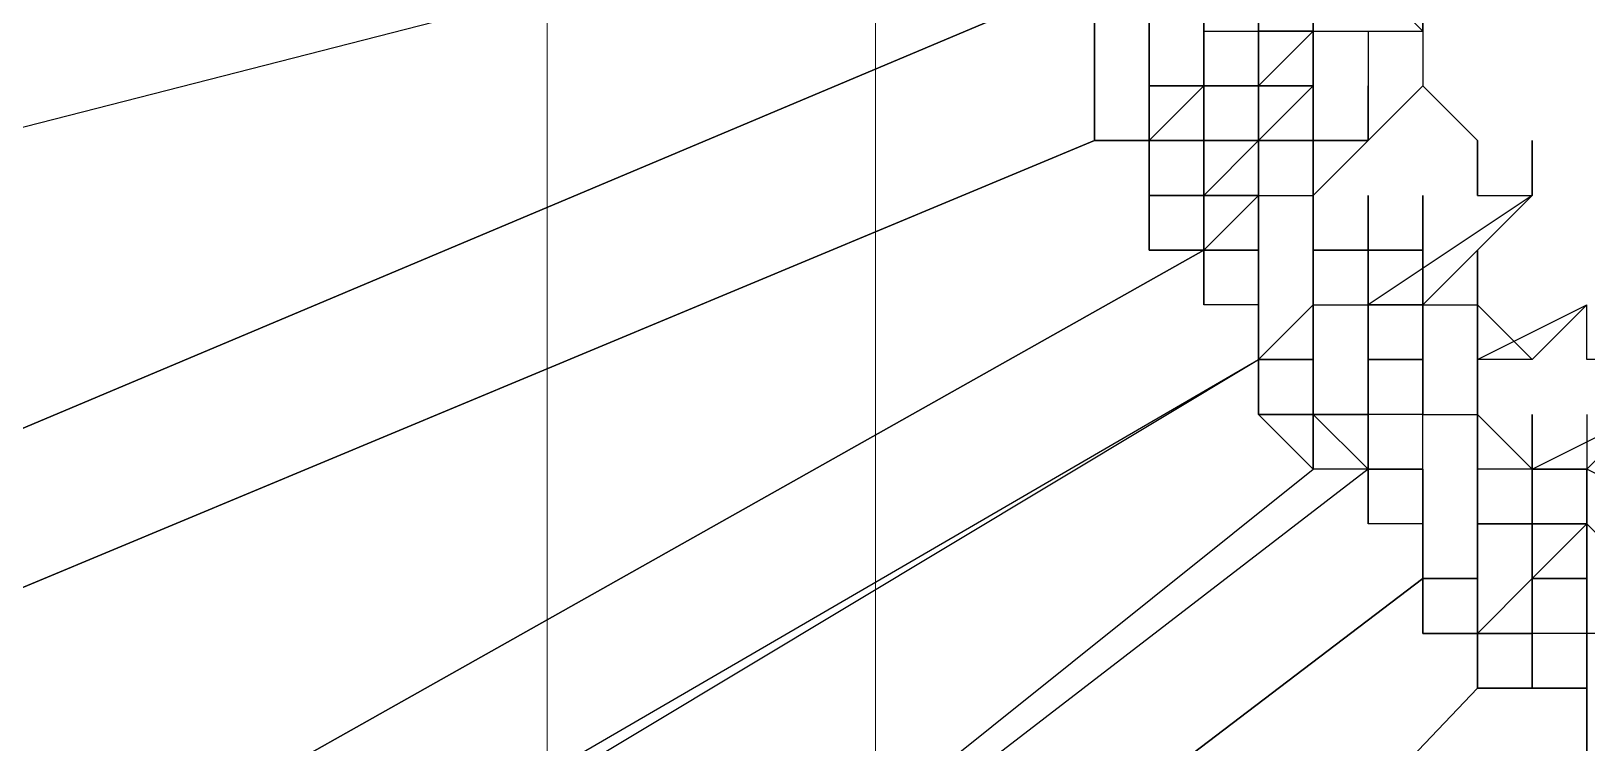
# Model space of a CAD drawing. Header units: inches. Extents: x 3324238 to 135265466, y -1036581 to 20094598.
# Drawn here: x 3353767.437 to 3353769.728, y -519271.089 to -519270.042 of the extents above; entities that cross this region are included whole.
import ezdxf

# ---------------------------------------------------------------- set-up
doc = ezdxf.new("R2010")
doc.units = ezdxf.units.IN
doc.header["$MEASUREMENT"] = 0
doc.layers.add('PDF_Geometry', color=7, linetype='Continuous')

msp = doc.modelspace()

# ---------------------------------------------------------------- linework, layer by layer
at = {"layer": 'PDF_Geometry', "color": 32, "lineweight": 13, "true_color": 0xdd6e00}
msp.add_lwpolyline([(3353774.1591, -519269.1555, 0.996627), (3353768.1968, -519269.1555), (3353768.1968, -519332.0817)], format="xyb", dxfattribs=at)
msp.add_lwpolyline([(3353768.6802, -519269.1555), (3353768.6802, -519332.0817)], dxfattribs=at)
at = {"layer": 'PDF_Geometry', "lineweight": 25}
for points in [[(3353768.922, -519269.8806), (3353768.922, -519269.8), (3353768.922, -519269.8806), (3353768.922, -519269.8), (3353768.922, -519269.7195), (3353768.922, -519269.8), (3353768.922, -519269.7195), (3353768.922, -519269.8), (3353768.922, -519269.7195), (3353768.922, -519269.8), (3353768.922, -519269.7195), (3353768.922, -519269.8), (3353765.4574, -519270.6863), (3353765.4574, -519270.7669), (3353765.4574, -519270.6863), (3353765.538, -519270.7669), (3353765.538, -519270.6863), (3353765.538, -519270.7669), (3353765.538, -519270.8475), (3353765.538, -519270.7669), (3353765.538, -519270.6863)], [(3353765.9408, -519271.2503), (3353765.9408, -519271.1698), (3353765.9408, -519271.2503), (3353765.9408, -519271.1698), (3353765.9408, -519271.2503), (3353765.9408, -519271.1698), (3353765.9408, -519271.2503), (3353765.9408, -519271.3309), (3353765.9408, -519271.2503), (3353765.9408, -519271.3309), (3353765.9408, -519271.2503), (3353769.0025, -519269.9612), (3353769.0025, -519269.8806), (3353769.0025, -519269.8), (3353769.0025, -519269.8806), (3353769.0025, -519269.8), (3353769.0025, -519269.8806), (3353768.922, -519269.8806)], [(3353769.0025, -519269.9612), (3353765.9408, -519271.2503)], [(3353769.0025, -519269.9612), (3353769.0025, -519270.0418), (3353769.0025, -519269.9612), (3353769.0025, -519270.0418), (3353769.0025, -519269.9612)], [(3353769.0025, -519269.9612), (3353769.0025, -519270.0418), (3353769.0025, -519270.1223), (3353769.0025, -519270.2029), (3353769.0025, -519270.1223), (3353769.0025, -519270.0417)], [(3353769.0831, -519270.2835), (3353769.0831, -519270.2029), (3353769.0831, -519270.1223), (3353769.0831, -519270.2029), (3353769.1637, -519270.2029), (3353769.1637, -519270.2835), (3353769.1637, -519270.364), (3353769.2443, -519270.364), (3353769.2443, -519270.2835), (3353769.2443, -519270.2029), (3353769.1637, -519270.2029), (3353769.0831, -519270.2029), (3353769.0831, -519270.1223), (3353769.0831, -519270.2029), (3353769.0831, -519270.2835), (3353769.1637, -519270.2835), (3353769.1637, -519270.2029), (3353769.1637, -519270.2835), (3353769.1637, -519270.2029), (3353769.0831, -519270.2029), (3353769.0831, -519270.2835), (3353769.0831, -519270.2029), (3353769.1637, -519270.2029), (3353769.0831, -519270.2029), (3353769.0831, -519270.1223), (3353769.0831, -519270.2029), (3353769.0025, -519270.2029), (3353769.0831, -519270.2029), (3353769.1637, -519270.2029), (3353769.1637, -519270.1223), (3353769.1637, -519270.0418), (3353769.2443, -519270.0418), (3353769.2443, -519269.9612), (3353769.2443, -519270.0418), (3353769.2443, -519270.1223), (3353769.2443, -519270.2029), (3353769.2443, -519270.1223), (3353769.2443, -519270.2029), (3353769.2443, -519270.2835), (3353769.2443, -519270.364), (3353769.2443, -519270.4446)], [(3353769.0831, -519269.9612), (3353769.0831, -519270.0418), (3353769.0831, -519269.9612)], [(3353769.1637, -519269.9612), (3353769.1637, -519270.0418), (3353769.1637, -519270.1223), (3353769.0831, -519270.2029), (3353769.1637, -519270.1223), (3353769.1637, -519270.2029), (3353769.1637, -519270.2835), (3353769.1637, -519270.2029), (3353769.1637, -519270.2835), (3353769.1637, -519270.364), (3353769.1637, -519270.2835), (3353769.1637, -519270.364), (3353769.1637, -519270.2835), (3353769.1637, -519270.2029), (3353769.1637, -519270.2835), (3353769.1637, -519270.364), (3353769.2443, -519270.364), (3353769.1637, -519270.364), (3353769.1637, -519270.2835), (3353769.0831, -519270.2835), (3353769.0831, -519270.2029), (3353769.1637, -519270.2029), (3353769.1637, -519270.2835), (3353769.0831, -519270.2835), (3353769.0831, -519270.2029), (3353769.0831, -519270.2835), (3353769.0831, -519270.2029), (3353769.1637, -519270.2029), (3353769.0831, -519270.2029), (3353769.1637, -519270.2029), (3353769.1637, -519270.2835), (3353769.1637, -519270.2029), (3353769.1637, -519270.2835), (3353769.2443, -519270.2029), (3353769.1637, -519270.2029), (3353769.1637, -519270.2835), (3353769.1637, -519270.2029), (3353769.1637, -519270.2835), (3353769.1637, -519270.2029), (3353769.0831, -519270.2029), (3353769.0831, -519270.1223), (3353769.0831, -519270.2029), (3353769.0831, -519270.2835), (3353769.0831, -519270.2029), (3353769.0831, -519270.2835), (3353769.0831, -519270.2029), (3353769.0831, -519270.2835)], [(3353769.0831, -519270.0418), (3353769.0831, -519269.9612)], [(3353769.0831, -519270.0418), (3353769.0831, -519269.9612)], [(3353769.0831, -519270.0418), (3353769.0831, -519269.9612)], [(3353769.0831, -519270.0418), (3353769.0831, -519269.9612)], [(3353769.1637, -519269.9612), (3353769.1637, -519270.0418), (3353769.1637, -519269.9612), (3353769.1637, -519270.0418), (3353769.1637, -519269.9612)], [(3353769.2443, -519270.2835), (3353769.2443, -519270.364), (3353769.2443, -519270.4446), (3353769.2443, -519270.364), (3353769.2443, -519270.2835), (3353769.2443, -519270.2029), (3353769.2443, -519270.1223), (3353769.2443, -519270.2029), (3353769.2443, -519270.2835), (3353769.2443, -519270.2029), (3353769.2443, -519270.1223), (3353769.2443, -519270.0418), (3353769.2443, -519270.1223), (3353769.3248, -519270.1223), (3353769.3248, -519270.0418), (3353769.2443, -519270.0418), (3353769.2443, -519269.9612), (3353769.1637, -519269.9612), (3353769.1637, -519270.0418)], [(3353769.4054, -519269.9612), (3353769.486, -519270.0418), (3353769.486, -519269.9612), (3353769.486, -519270.0418), (3353769.486, -519270.1223), (3353769.5665, -519270.2029), (3353769.5665, -519270.2835), (3353769.5665, -519270.2029), (3353769.5665, -519270.2835), (3353769.6471, -519270.2835), (3353769.6471, -519270.2029), (3353769.6471, -519270.2835), (3353769.4054, -519270.4446), (3353769.486, -519270.4446), (3353769.486, -519270.364), (3353769.486, -519270.4446), (3353769.486, -519270.5252), (3353769.4054, -519270.5252), (3353769.4054, -519270.6058), (3353769.4054, -519270.6863), (3353769.3248, -519270.6863), (3353769.3248, -519270.6058), (3353769.3248, -519270.5252), (3353769.3248, -519270.6058), (3353769.3248, -519270.5252), (3353769.3248, -519270.6058), (3353769.3248, -519270.5252), (3353769.3248, -519270.6058), (3353769.3248, -519270.5252), (3353769.3248, -519270.6058), (3353769.3248, -519270.5252), (3353769.3248, -519270.6058), (3353769.3248, -519270.5252), (3353769.3248, -519270.6058), (3353769.3248, -519270.5252), (3353769.3248, -519270.6058), (3353769.3248, -519270.5252), (3353769.3248, -519270.6058), (3353769.3248, -519270.5252), (3353769.3248, -519270.6058), (3353769.3248, -519270.5252), (3353769.3248, -519270.6058)], [(3353769.4054, -519270.1223), (3353769.4054, -519270.2029), (3353769.3248, -519270.2029), (3353769.3248, -519270.1223), (3353769.3248, -519270.0418), (3353769.3248, -519269.9612), (3353769.3248, -519270.0418)], [(3353766.5854, -519271.8143), (3353769.1637, -519270.364), (3353769.2443, -519270.2835), (3353769.1637, -519270.2835), (3353769.0831, -519270.2835), (3353769.0831, -519270.2029), (3353769.0831, -519270.1223), (3353769.0831, -519270.0418), (3353769.0831, -519270.1223), (3353769.1637, -519270.1223), (3353769.2443, -519270.1223), (3353769.3248, -519270.0418), (3353769.4054, -519270.0418), (3353769.4054, -519270.2029), (3353769.3248, -519270.2029), (3353769.3248, -519270.1223), (3353769.2442, -519270.1223), (3353769.2442, -519270.2029), (3353769.2442, -519270.2835), (3353769.2442, -519270.2029), (3353769.2442, -519270.1223)], [(3353769.1637, -519270.0417), (3353769.1637, -519270.1223), (3353769.1637, -519270.2029), (3353769.1637, -519270.2835), (3353769.1637, -519270.2029), (3353769.1637, -519270.2835), (3353769.1637, -519270.2029), (3353769.1637, -519270.2835), (3353769.1637, -519270.2029), (3353769.1637, -519270.1223), (3353769.1637, -519270.0418), (3353769.1637, -519270.1223), (3353769.1637, -519270.0418), (3353769.1637, -519270.1223), (3353769.1637, -519270.0418), (3353769.1637, -519270.1223), (3353769.1637, -519270.0418), (3353769.1637, -519270.1223), (3353769.0831, -519270.1223), (3353769.0831, -519270.2029), (3353769.0831, -519270.1223), (3353769.0831, -519270.2029), (3353769.0831, -519270.2835), (3353769.0831, -519270.2029), (3353769.0831, -519270.1223), (3353769.0831, -519270.2029), (3353769.1637, -519270.2029), (3353769.0831, -519270.2029), (3353769.0831, -519270.1223), (3353769.0831, -519270.2029), (3353769.0831, -519270.1223), (3353769.0831, -519270.2029), (3353769.0025, -519270.2029), (3353769.0831, -519270.2029), (3353769.0831, -519270.1223), (3353769.0831, -519270.2029)], [(3353769.0025, -519270.0418), (3353769.0025, -519270.1223)], [(3353769.0831, -519270.1223), (3353769.0831, -519270.0418)], [(3353769.0831, -519270.1223), (3353769.0831, -519270.0418)], [(3353769.2443, -519270.0417), (3353769.2443, -519270.1223), (3353769.2443, -519270.2029), (3353769.2443, -519270.1223), (3353769.2443, -519270.2029), (3353769.1637, -519270.2029), (3353769.1637, -519270.1223), (3353769.1637, -519270.2029), (3353769.2443, -519270.2029), (3353769.2443, -519270.1223), (3353769.2443, -519270.2029), (3353769.2443, -519270.1223), (3353769.2443, -519270.2029), (3353769.2443, -519270.2835), (3353769.2443, -519270.2029), (3353769.1637, -519270.2029), (3353769.1637, -519270.1223), (3353769.2443, -519270.1223), (3353769.2443, -519270.2029), (3353769.3248, -519270.1223), (3353769.3248, -519270.0418), (3353769.3248, -519270.1223), (3353769.3248, -519270.0417)], [(3353769.3248, -519270.4446), (3353769.3248, -519270.5252), (3353769.3248, -519270.4446), (3353769.3248, -519270.5252), (3353769.3248, -519270.4446), (3353769.3248, -519270.364), (3353769.3248, -519270.4446), (3353769.3248, -519270.364), (3353769.3248, -519270.4446), (3353769.2443, -519270.5252), (3353769.2443, -519270.4446), (3353769.2443, -519270.364), (3353769.2443, -519270.4446), (3353769.2443, -519270.364), (3353769.2443, -519270.2835), (3353769.2443, -519270.364), (3353769.2443, -519270.2835), (3353769.2443, -519270.2029), (3353769.2443, -519270.2835), (3353769.2443, -519270.2029), (3353769.2443, -519270.1223), (3353769.2443, -519270.0418), (3353769.2443, -519270.1223), (3353769.2443, -519270.2029), (3353769.2443, -519270.1223), (3353769.2443, -519270.2029), (3353769.2443, -519270.1223), (3353769.2443, -519270.2029), (3353769.2443, -519270.1223), (3353769.2443, -519270.0418), (3353769.2443, -519270.1223), (3353769.2443, -519270.2029), (3353769.2443, -519270.1223), (3353769.2443, -519270.0418), (3353769.2443, -519270.1223), (3353769.1637, -519270.1223), (3353769.1637, -519270.2029), (3353769.1637, -519270.2835), (3353769.2443, -519270.2835), (3353769.3248, -519270.2835), (3353769.3248, -519270.2029), (3353769.3248, -519270.1223)], [(3353769.3248, -519270.1223), (3353769.3248, -519270.2029), (3353769.3248, -519270.1223), (3353769.3248, -519270.2029), (3353769.3248, -519270.1223), (3353769.3248, -519270.2029), (3353769.3248, -519270.2835), (3353769.3248, -519270.2029), (3353769.3248, -519270.1223), (3353769.2443, -519270.1223), (3353769.2443, -519270.0418), (3353769.2443, -519270.1223), (3353769.2443, -519270.0418), (3353769.2443, -519270.1223), (3353769.2443, -519270.2029), (3353769.1637, -519270.2029), (3353769.1637, -519270.2835), (3353769.1637, -519270.364)], [(3353769.2443, -519270.1223), (3353769.2443, -519270.0418), (3353769.2443, -519270.1223), (3353769.1637, -519270.1223)], [(3353769.2443, -519270.1223), (3353769.2443, -519270.0418)], [(3353769.2443, -519270.1223), (3353769.2443, -519270.0418)], [(3353769.2443, -519270.0418), (3353769.3248, -519270.0418), (3353769.486, -519270.0418)], [(3353769.2443, -519270.1223), (3353769.2443, -519270.0418)], [(3353769.2443, -519270.1223), (3353769.2443, -519270.0418)], [(3353769.4054, -519270.0418), (3353769.486, -519270.0418)], [(3353769.0831, -519270.2029), (3353769.0831, -519270.1223)], [(3353769.0831, -519270.2029), (3353769.0831, -519270.1223)], [(3353769.0831, -519270.2029), (3353769.0831, -519270.1223)], [(3353769.0831, -519270.2029), (3353769.0831, -519270.1223)], [(3353769.0831, -519270.2029), (3353769.0831, -519270.1223)], [(3353769.0831, -519270.2029), (3353769.0831, -519270.1223)], [(3353769.0831, -519270.2029), (3353769.0831, -519270.1223)], [(3353769.0831, -519270.2029), (3353769.0831, -519270.1223)], [(3353769.1637, -519270.2029), (3353769.1637, -519270.1223)], [(3353769.1637, -519270.2029), (3353769.1637, -519270.1223)], [(3353769.1637, -519270.2029), (3353769.1637, -519270.1223)], [(3353769.1637, -519270.2029), (3353769.1637, -519270.1223)], [(3353769.4054, -519270.364), (3353769.4054, -519270.4446), (3353769.4054, -519270.364), (3353769.4054, -519270.4446), (3353769.4054, -519270.5252), (3353769.4054, -519270.4446), (3353769.4054, -519270.364), (3353769.4054, -519270.4446), (3353769.4054, -519270.5252), (3353769.4054, -519270.6058), (3353769.3248, -519270.6058), (3353769.3248, -519270.6863), (3353769.3248, -519270.6058), (3353769.4054, -519270.6058), (3353769.4054, -519270.6863), (3353769.3248, -519270.6863), (3353769.3248, -519270.6058), (3353769.3248, -519270.5252), (3353769.3248, -519270.4446), (3353769.3248, -519270.5252), (3353769.3248, -519270.4446), (3353769.3248, -519270.5252), (3353769.3248, -519270.4446), (3353769.3248, -519270.364), (3353769.3248, -519270.2835), (3353769.3248, -519270.2029), (3353769.2443, -519270.2029), (3353769.3248, -519270.2029), (3353769.3248, -519270.1223)], [(3353769.2443, -519270.2029), (3353769.2443, -519270.1223)], [(3353769.2443, -519270.2029), (3353769.2443, -519270.1223)], [(3353769.2443, -519270.2029), (3353769.2443, -519270.1223)], [(3353769.2443, -519270.2029), (3353769.2443, -519270.1223)], [(3353769.2443, -519270.2029), (3353769.2443, -519270.1223)], [(3353769.3248, -519270.2029), (3353769.3248, -519270.1223)], [(3353769.3248, -519270.2029), (3353769.3248, -519270.1223)], [(3353769.3248, -519270.2029), (3353769.3248, -519270.1223)], [(3353769.3248, -519270.2029), (3353769.3248, -519270.1223)], [(3353769.3248, -519270.2029), (3353769.3248, -519270.1223)], [(3353769.3248, -519270.1223), (3353769.3248, -519270.2029)], [(3353769.486, -519270.1223), (3353769.3248, -519270.2835)], [(3353769.3248, -519270.2029), (3353769.3248, -519270.1223)], [(3353769.3248, -519270.2029), (3353769.3248, -519270.1223)], [(3353769.486, -519270.1223), (3353769.4054, -519270.2029)], [(3353769.4054, -519270.2029), (3353769.4054, -519270.1223)], [(3353766.102, -519271.4115), (3353769.0025, -519270.2029), (3353766.102, -519271.4115)], [(3353769.0025, -519270.2029), (3353769.0831, -519270.2029), (3353769.1637, -519270.2029), (3353769.1637, -519270.2835), (3353769.1637, -519270.364), (3353766.5854, -519271.8143)], [(3353766.8271, -519272.056), (3353766.8271, -519271.9755), (3353769.2443, -519270.5252), (3353769.2443, -519270.4446), (3353769.2443, -519270.5252), (3353769.2443, -519270.4446), (3353769.2443, -519270.5252), (3353769.2443, -519270.4446), (3353769.1637, -519270.4446), (3353769.1637, -519270.364), (3353769.1637, -519270.2835), (3353769.1637, -519270.364), (3353769.1637, -519270.2835), (3353769.1637, -519270.364), (3353769.1637, -519270.2835), (3353769.1637, -519270.2029), (3353769.1637, -519270.2835), (3353769.1637, -519270.2029), (3353769.1637, -519270.2835), (3353769.1637, -519270.364), (3353769.1637, -519270.2835), (3353769.1637, -519270.2029)], [(3353769.1637, -519270.2835), (3353769.1637, -519270.2029)], [(3353769.1637, -519270.2835), (3353769.1637, -519270.2029)], [(3353769.1637, -519270.2835), (3353769.1637, -519270.2029)], [(3353769.1637, -519270.2835), (3353769.1637, -519270.2029)], [(3353769.1637, -519270.2835), (3353769.1637, -519270.2029)], [(3353769.1637, -519270.2835), (3353769.1637, -519270.2029)], [(3353769.1637, -519270.2835), (3353769.1637, -519270.2029)], [(3353769.1637, -519270.2835), (3353769.1637, -519270.2029)], [(3353769.3248, -519270.2029), (3353769.2443, -519270.2029)], [(3353769.2443, -519270.2835), (3353769.2443, -519270.2029)], [(3353769.2443, -519270.2835), (3353769.2443, -519270.2029)], [(3353769.2443, -519270.2835), (3353769.2443, -519270.2029)], [(3353769.2443, -519270.2835), (3353769.2443, -519270.2029)], [(3353769.3248, -519270.2835), (3353769.3248, -519270.2029)], [(3353769.3248, -519270.2029), (3353769.4054, -519270.2029), (3353769.3248, -519270.2029)], [(3353769.3248, -519270.2835), (3353769.3248, -519270.2029)], [(3353769.3248, -519270.2835), (3353769.3248, -519270.2029)], [(3353769.3248, -519270.2835), (3353769.3248, -519270.2029)], [(3353769.3248, -519270.2029), (3353769.4054, -519270.2029)], [(3353769.3248, -519270.364), (3353769.3248, -519270.2835), (3353769.3248, -519270.2029), (3353769.3248, -519270.2835)], [(3353769.0831, -519270.364), (3353769.0831, -519270.2835), (3353769.0831, -519270.364)], [(3353769.1637, -519270.2835), (3353769.1637, -519270.364)], [(3353769.1637, -519270.364), (3353769.1637, -519270.2835)], [(3353769.1637, -519270.2835), (3353769.2443, -519270.2835), (3353769.1637, -519270.2835)], [(3353769.1637, -519270.364), (3353769.1637, -519270.2835)], [(3353769.1637, -519270.364), (3353769.1637, -519270.2835)], [(3353769.1637, -519270.364), (3353769.1637, -519270.2835), (3353769.2443, -519270.2835)], [(3353769.2442, -519270.4446), (3353769.2442, -519270.364), (3353769.2442, -519270.2835)], [(3353769.2442, -519270.364), (3353769.2442, -519270.2835)], [(3353769.3248, -519270.4446), (3353769.3248, -519270.5252), (3353769.3248, -519270.4446), (3353769.3248, -519270.5252), (3353769.3248, -519270.6058), (3353769.3248, -519270.5252), (3353769.3248, -519270.6058), (3353769.3248, -519270.5252), (3353769.3248, -519270.4446), (3353769.3248, -519270.5252), (3353769.3248, -519270.6058), (3353769.2443, -519270.6058), (3353769.3248, -519270.6058), (3353769.4054, -519270.6058), (3353769.4054, -519270.5252), (3353769.4054, -519270.6058), (3353769.4054, -519270.5252), (3353769.4054, -519270.6058), (3353769.4054, -519270.5252), (3353769.4054, -519270.4446), (3353769.4054, -519270.364), (3353769.4054, -519270.4446), (3353769.4054, -519270.364), (3353769.3248, -519270.364), (3353769.3248, -519270.2835), (3353769.3248, -519270.364), (3353769.3248, -519270.4446), (3353769.3248, -519270.364), (3353769.3248, -519270.4446), (3353769.3248, -519270.364), (3353769.3248, -519270.4446), (3353769.3248, -519270.364), (3353769.4054, -519270.364), (3353769.4054, -519270.2835)], [(3353769.2443, -519270.364), (3353769.2443, -519270.4446), (3353769.2443, -519270.364), (3353769.2443, -519270.2835)], [(3353769.2443, -519270.364), (3353769.2443, -519270.2835)], [(3353769.2443, -519270.364), (3353769.2443, -519270.2835), (3353769.2443, -519270.364)], [(3353769.3248, -519270.364), (3353769.3248, -519270.2835)], [(3353769.3248, -519270.5252), (3353769.3248, -519270.4446), (3353769.4054, -519270.4446), (3353769.486, -519270.4446), (3353769.5665, -519270.364), (3353769.6471, -519270.2835)], [(3353769.3248, -519270.364), (3353769.3248, -519270.2835), (3353769.3248, -519270.364)], [(3353769.3248, -519270.364), (3353769.3248, -519270.2835), (3353769.3248, -519270.364)], [(3353769.3248, -519270.4446), (3353769.3248, -519270.364), (3353769.3248, -519270.2835)], [(3353769.4054, -519270.2835), (3353769.4054, -519270.364), (3353769.486, -519270.364)], [(3353769.486, -519270.2835), (3353769.486, -519270.364), (3353769.486, -519270.4446), (3353769.5665, -519270.4446), (3353769.5665, -519270.5252), (3353769.5665, -519270.4446), (3353769.5665, -519270.5252), (3353769.5665, -519270.4446), (3353769.5665, -519270.364), (3353769.5665, -519270.4446), (3353769.6471, -519270.5252)], [(3353769.486, -519270.364), (3353769.486, -519270.2835)], [(3353769.486, -519270.5252), (3353769.486, -519270.6058), (3353769.486, -519270.5252), (3353769.486, -519270.6058), (3353769.4054, -519270.6058), (3353769.4054, -519270.5252), (3353769.486, -519270.5252), (3353769.486, -519270.4446), (3353769.486, -519270.5252), (3353769.486, -519270.4446), (3353769.486, -519270.364), (3353769.4054, -519270.364), (3353769.4054, -519270.4446), (3353769.4054, -519270.5252), (3353769.4054, -519270.6058), (3353769.4054, -519270.5252), (3353769.4054, -519270.6058), (3353769.4054, -519270.6863), (3353769.4054, -519270.6058), (3353769.4054, -519270.5252), (3353769.4054, -519270.6058), (3353769.4054, -519270.6863), (3353767.3105, -519272.2977)], [(3353769.1637, -519270.364), (3353769.0831, -519270.364), (3353769.1637, -519270.364)], [(3353769.3248, -519270.6058), (3353769.3248, -519270.5252), (3353769.2443, -519270.5252), (3353769.2443, -519270.4446), (3353769.2443, -519270.5252), (3353769.2443, -519270.4446), (3353769.2443, -519270.364)], [(3353769.4054, -519270.7669), (3353769.4054, -519270.6863), (3353769.4054, -519270.6058), (3353769.4054, -519270.6863), (3353769.4054, -519270.7669), (3353769.4054, -519270.6863), (3353769.4054, -519270.6058), (3353769.4054, -519270.6863), (3353769.3248, -519270.6863), (3353769.3248, -519270.6058), (3353769.3248, -519270.5252), (3353769.3248, -519270.6058), (3353769.3248, -519270.6863), (3353769.2443, -519270.6058), (3353769.2443, -519270.5252), (3353769.2443, -519270.4446), (3353769.2443, -519270.5252), (3353769.2443, -519270.4446), (3353769.2443, -519270.5252), (3353769.2443, -519270.6058), (3353769.2443, -519270.5252), (3353769.2443, -519270.6058), (3353769.2443, -519270.5252), (3353769.3248, -519270.5252), (3353769.3248, -519270.6058), (3353769.3248, -519270.5252), (3353769.3248, -519270.4446), (3353769.3248, -519270.5252), (3353769.3248, -519270.6058), (3353769.4054, -519270.6058), (3353769.4054, -519270.5252), (3353769.4054, -519270.4446), (3353769.486, -519270.4446), (3353769.4054, -519270.4446), (3353769.4054, -519270.364), (3353769.4054, -519270.4446), (3353769.4054, -519270.5252), (3353769.4054, -519270.4446), (3353769.4054, -519270.364), (3353769.4054, -519270.4446), (3353769.486, -519270.4446), (3353769.486, -519270.5252), (3353769.486, -519270.4446), (3353769.486, -519270.364), (3353769.486, -519270.4446), (3353769.486, -519270.364), (3353769.486, -519270.4446), (3353769.486, -519270.364), (3353769.486, -519270.4446), (3353769.486, -519270.364)], [(3353769.3248, -519270.4446), (3353769.3248, -519270.364)], [(3353769.4054, -519270.4446), (3353769.4054, -519270.364)], [(3353769.4054, -519270.4446), (3353769.4054, -519270.364)], [(3353769.4054, -519270.4446), (3353769.4054, -519270.364)], [(3353769.4054, -519270.4446), (3353769.4054, -519270.364)], [(3353769.4054, -519270.4446), (3353769.4054, -519270.364)], [(3353769.4054, -519270.4446), (3353769.4054, -519270.364)], [(3353769.4054, -519270.4446), (3353769.4054, -519270.364)], [(3353769.4054, -519270.4446), (3353769.4054, -519270.364)], [(3353769.486, -519270.6863), (3353769.486, -519270.6058), (3353769.486, -519270.5252), (3353769.486, -519270.6058), (3353769.486, -519270.5252), (3353769.486, -519270.6058), (3353769.486, -519270.5252), (3353769.486, -519270.4446), (3353769.486, -519270.364)], [(3353769.486, -519270.4446), (3353769.486, -519270.364)], [(3353769.2443, -519270.5252), (3353769.2443, -519270.4446)], [(3353769.3248, -519270.5252), (3353769.3248, -519270.4446)], [(3353769.3248, -519270.4446), (3353769.4054, -519270.4446)], [(3353769.3248, -519270.6058), (3353769.3248, -519270.5252), (3353769.3248, -519270.4446)], [(3353769.3248, -519270.4446), (3353769.4054, -519270.4446)], [(3353769.4054, -519270.5252), (3353769.4054, -519270.6058), (3353769.4054, -519270.5252), (3353769.486, -519270.5252), (3353769.486, -519270.4446), (3353769.486, -519270.5252), (3353769.486, -519270.4446), (3353769.486, -519270.5252), (3353769.486, -519270.4446), (3353769.486, -519270.5252), (3353769.486, -519270.6058), (3353769.5665, -519270.6058), (3353769.5665, -519270.5252), (3353769.5665, -519270.6058), (3353769.5665, -519270.5252), (3353769.5665, -519270.6058), (3353769.5665, -519270.5252), (3353769.5665, -519270.6058), (3353769.5665, -519270.6863), (3353769.5665, -519270.6058), (3353769.6471, -519270.6863), (3353769.5665, -519270.6863)], [(3353769.4054, -519270.4446), (3353769.486, -519270.4446)], [(3353769.4054, -519270.4446), (3353769.4054, -519270.5252), (3353769.4054, -519270.4446)], [(3353769.486, -519270.4446), (3353769.486, -519270.5252), (3353769.486, -519270.6058), (3353769.486, -519270.5252), (3353769.4054, -519270.5252), (3353769.4054, -519270.4446)], [(3353769.4054, -519270.5252), (3353769.4054, -519270.4446)], [(3353769.486, -519270.8475), (3353769.486, -519270.928), (3353769.5665, -519270.928), (3353769.5665, -519270.8475), (3353769.5665, -519270.928), (3353769.5665, -519270.8475), (3353769.5665, -519270.7669), (3353769.5665, -519270.8475), (3353769.5665, -519270.7669), (3353769.5665, -519270.6863), (3353769.5665, -519270.6058), (3353769.5665, -519270.5252), (3353769.5665, -519270.4446), (3353769.5665, -519270.5252), (3353769.5665, -519270.6058), (3353769.5665, -519270.5252), (3353769.7277, -519270.4446)], [(3353769.486, -519270.5252), (3353769.486, -519270.4446)], [(3353769.5665, -519270.4446), (3353769.5665, -519270.5252), (3353769.5665, -519270.6058), (3353769.5665, -519270.5252), (3353769.5665, -519270.6058), (3353769.5665, -519270.6863), (3353769.5665, -519270.7669), (3353769.5665, -519270.6863), (3353769.5665, -519270.7669), (3353769.5665, -519270.8475), (3353769.5665, -519270.7669), (3353769.5665, -519270.8475), (3353769.5665, -519270.7669), (3353769.5665, -519270.8475), (3353769.5665, -519270.928), (3353769.6471, -519270.928), (3353769.6471, -519270.8475), (3353769.6471, -519270.7669), (3353769.7277, -519270.7669), (3353769.7277, -519270.8475)], [(3353769.7277, -519271.1698), (3353769.7277, -519271.0892), (3353769.7277, -519271.0086), (3353769.7277, -519271.0892), (3353769.7277, -519271.0086), (3353769.6471, -519271.0086), (3353769.6471, -519270.928), (3353769.6471, -519270.8475), (3353769.7277, -519270.8475), (3353769.7277, -519270.7669), (3353769.7277, -519270.6863), (3353769.7277, -519270.7669), (3353769.7277, -519270.6863), (3353769.6471, -519270.6863), (3353769.8083, -519270.6058), (3353769.8083, -519270.5252), (3353769.7277, -519270.5252), (3353769.7277, -519270.4446), (3353769.6471, -519270.5252)], [(3353766.7465, -519271.9755), (3353769.2442, -519270.5252)], [(3353769.2443, -519270.5252), (3353769.3248, -519270.5252), (3353769.3248, -519270.6057)], [(3353769.3248, -519270.6058), (3353769.3248, -519270.5252)], [(3353769.3248, -519270.6057), (3353769.3248, -519270.5252)], [(3353769.3248, -519270.6057), (3353769.3248, -519270.5252)], [(3353769.3248, -519270.6058), (3353769.3248, -519270.5252)], [(3353769.4054, -519270.6057), (3353769.4054, -519270.5252)], [(3353769.486, -519270.6863), (3353769.486, -519270.6058), (3353769.486, -519270.5252), (3353769.4054, -519270.5252), (3353769.4054, -519270.6058), (3353769.4054, -519270.6863), (3353769.4054, -519270.6058), (3353769.4054, -519270.6863), (3353769.4054, -519270.6058), (3353769.4054, -519270.5252), (3353769.4054, -519270.6058), (3353769.4054, -519270.6863), (3353769.4054, -519270.6058), (3353769.4054, -519270.6863), (3353769.4054, -519270.6058), (3353769.4054, -519270.6863), (3353769.4054, -519270.6058)], [(3353769.4054, -519270.6058), (3353769.4054, -519270.5252)], [(3353769.4054, -519270.6058), (3353769.4054, -519270.5252)], [(3353769.4054, -519270.6058), (3353769.4054, -519270.5252)], [(3353769.4054, -519270.6058), (3353769.4054, -519270.5252)], [(3353769.4054, -519270.6058), (3353769.4054, -519270.5252)], [(3353769.486, -519270.6057), (3353769.486, -519270.5252)], [(3353769.486, -519270.6058), (3353769.486, -519270.5252)], [(3353769.5665, -519270.6058), (3353769.5665, -519270.5252)], [(3353769.5665, -519270.6863), (3353769.5665, -519270.6058), (3353769.5665, -519270.5252)], [(3353769.6471, -519270.5252), (3353769.5665, -519270.5252)], [(3353769.8888, -519270.928), (3353769.8888, -519271.0086), (3353769.8888, -519271.0892), (3353769.9694, -519271.0892), (3353769.8888, -519271.0892), (3353769.8888, -519271.0086), (3353769.8888, -519270.928), (3353769.8888, -519270.8475), (3353769.8888, -519270.7669), (3353769.7277, -519270.6863), (3353769.8083, -519270.6058), (3353769.8083, -519270.5252), (3353769.8083, -519270.6058), (3353769.8083, -519270.5252)], [(3353769.3248, -519270.6058), (3353769.2443, -519270.6058), (3353769.3248, -519270.6058)], [(3353769.3248, -519270.6057), (3353769.4054, -519270.6863)], [(3353769.4054, -519270.6863), (3353769.4054, -519270.6057)], [(3353769.4054, -519270.6863), (3353769.4054, -519270.6057)], [(3353769.4054, -519270.6863), (3353769.4054, -519270.6058)], [(3353769.4054, -519270.6863), (3353769.4054, -519270.6058)], [(3353769.4054, -519270.6863), (3353769.4054, -519270.6058)], [(3353769.4054, -519270.6863), (3353769.4054, -519270.6058)], [(3353769.4054, -519270.6863), (3353769.4054, -519270.6058)], [(3353769.5665, -519270.6863), (3353769.5665, -519270.6058)], [(3353769.5665, -519270.6863), (3353769.5665, -519270.6058)], [(3353769.5665, -519270.6058), (3353769.5665, -519270.6863)], [(3353769.7277, -519270.6058), (3353769.7277, -519270.6863), (3353769.7277, -519270.7669), (3353769.8083, -519270.8475), (3353769.8083, -519270.7669), (3353769.8083, -519270.8475), (3353769.8083, -519270.7669), (3353769.8083, -519270.8475), (3353769.8083, -519270.928), (3353769.7277, -519270.928), (3353769.7277, -519271.0086), (3353769.6471, -519271.0086), (3353769.6471, -519270.928), (3353769.6471, -519270.8475)], [(3353769.6471, -519270.6863), (3353769.6471, -519270.6058)], [(3353769.6471, -519270.6058), (3353769.6471, -519270.6863), (3353769.6471, -519270.6058), (3353769.6471, -519270.6863), (3353769.6471, -519270.7669), (3353769.6471, -519270.8475), (3353769.6471, -519270.7669), (3353769.6471, -519270.6863), (3353769.6471, -519270.7669), (3353769.6471, -519270.6863), (3353769.6471, -519270.6058), (3353769.6471, -519270.6863), (3353769.7277, -519270.6863)], [(3353769.6471, -519270.6863), (3353769.6471, -519270.6058)], [(3353767.3105, -519272.5395), (3353767.3105, -519272.4589), (3353767.3105, -519272.3783), (3353767.3105, -519272.2977), (3353769.3248, -519270.6863)], [(3353767.9551, -519272.7006), (3353769.5665, -519271.0086), (3353769.5665, -519270.928), (3353769.5665, -519270.8475), (3353769.5665, -519270.928), (3353769.5665, -519270.8475), (3353769.5665, -519270.928), (3353769.5665, -519270.8475), (3353769.5665, -519270.928), (3353769.5665, -519270.8475), (3353769.5665, -519270.928), (3353769.5665, -519270.8475), (3353769.5665, -519270.7669), (3353769.5665, -519270.8475), (3353769.5665, -519270.928), (3353769.5665, -519270.8475), (3353769.5665, -519270.928), (3353769.5665, -519270.8475), (3353769.5665, -519270.928), (3353769.5665, -519270.8475), (3353769.5665, -519270.928), (3353769.5665, -519271.0086), (3353769.6471, -519271.0086), (3353769.6471, -519270.928), (3353769.6471, -519271.0086), (3353769.6471, -519270.928), (3353769.6471, -519270.8475), (3353769.6471, -519270.928), (3353769.6471, -519270.8475), (3353769.7277, -519270.8475), (3353769.6471, -519270.8475), (3353769.6471, -519270.7669), (3353769.6471, -519270.6863), (3353769.6471, -519270.7669), (3353769.5665, -519270.7669), (3353769.5665, -519270.6863), (3353769.5665, -519270.7669), (3353769.6471, -519270.7669), (3353769.6471, -519270.6863), (3353769.7277, -519270.6863), (3353769.7277, -519270.7669), (3353769.7277, -519270.6863), (3353769.7277, -519270.7669), (3353769.7277, -519270.6863), (3353769.7277, -519270.7669), (3353769.7277, -519270.6863), (3353769.7277, -519270.7669), (3353769.7277, -519270.6863), (3353769.7277, -519270.7669), (3353769.7277, -519270.8475), (3353769.7277, -519270.7669), (3353769.6471, -519270.8475), (3353769.6471, -519270.928), (3353769.6471, -519271.0086), (3353769.6471, -519270.928), (3353769.6471, -519271.0086), (3353769.6471, -519270.928), (3353769.5665, -519270.928), (3353769.6471, -519270.928), (3353769.6471, -519270.8475), (3353769.7277, -519270.8475), (3353769.7277, -519270.928), (3353769.7277, -519270.8475), (3353769.7277, -519270.7669), (3353769.7277, -519270.8475), (3353769.7277, -519270.7669), (3353769.7277, -519270.8475), (3353769.7277, -519270.7669), (3353769.7277, -519270.8475), (3353769.7277, -519270.7669), (3353769.7277, -519270.8475), (3353769.7277, -519270.7669), (3353769.7277, -519270.8475), (3353769.7277, -519270.928), (3353769.7277, -519270.8475), (3353769.7277, -519270.928), (3353769.7277, -519270.8475), (3353769.7277, -519270.7669), (3353769.7277, -519270.8475), (3353769.7277, -519270.7669), (3353769.6471, -519270.7669), (3353769.6471, -519270.6863), (3353769.6471, -519270.7669), (3353769.6471, -519270.6863)], [(3353769.4054, -519270.6863), (3353769.3248, -519270.6863)], [(3353769.486, -519270.6863), (3353769.4054, -519270.6863), (3353769.486, -519270.6863)], [(3353769.4054, -519270.6863), (3353769.486, -519270.6863), (3353769.4054, -519270.6863)], [(3353769.486, -519270.7669), (3353769.486, -519270.6863)], [(3353769.486, -519270.6863), (3353769.486, -519270.7669), (3353769.486, -519270.6863)], [(3353769.486, -519270.7669), (3353769.486, -519270.6863)], [(3353769.486, -519270.7669), (3353769.486, -519270.6863)], [(3353769.486, -519270.7669), (3353769.486, -519270.6863)], [(3353769.486, -519270.8475), (3353769.486, -519270.7669), (3353769.486, -519270.6863)], [(3353769.7277, -519271.1698), (3353769.7277, -519271.0892), (3353769.7277, -519271.1698), (3353769.7277, -519271.0892), (3353769.7277, -519271.1698), (3353769.7277, -519271.0892), (3353769.7277, -519271.1698), (3353769.7277, -519271.0892), (3353769.7277, -519271.0086), (3353769.7277, -519270.928), (3353769.7277, -519271.0086), (3353769.7277, -519270.928), (3353769.7277, -519270.8475), (3353769.7277, -519270.928), (3353769.6471, -519270.928), (3353769.6471, -519271.0086), (3353769.6471, -519270.928), (3353769.6471, -519271.0086), (3353769.6471, -519270.928), (3353769.6471, -519270.8475), (3353769.6471, -519270.928), (3353769.6471, -519271.0086), (3353769.5665, -519271.0086), (3353769.5665, -519270.928), (3353769.5665, -519271.0086), (3353769.5665, -519270.928), (3353769.6471, -519270.8475), (3353769.6471, -519270.7669), (3353769.6471, -519270.6863), (3353769.6471, -519270.7669), (3353769.7277, -519270.7669), (3353769.7277, -519270.8475), (3353769.7277, -519270.7669), (3353769.7277, -519270.8475)], [(3353769.5665, -519270.7669), (3353769.5665, -519270.6863)], [(3353769.5665, -519270.7669), (3353769.5665, -519270.6863)], [(3353769.5665, -519270.7669), (3353769.5665, -519270.6863)], [(3353769.5665, -519270.7669), (3353769.5665, -519270.6863)], [(3353769.5665, -519270.7669), (3353769.5665, -519270.6863)], [(3353769.5665, -519270.7669), (3353769.5665, -519270.6863)], [(3353769.5665, -519270.7669), (3353769.5665, -519270.6863)], [(3353769.6471, -519270.7669), (3353769.5665, -519270.7669), (3353769.5665, -519270.6863)], [(3353769.6471, -519270.7669), (3353769.6471, -519270.6863)], [(3353769.6471, -519270.8475), (3353769.6471, -519270.7669), (3353769.6471, -519270.6863)], [(3353769.6471, -519270.928), (3353769.6471, -519270.8475), (3353769.6471, -519270.7669), (3353769.6471, -519270.6863)], [(3353769.7277, -519270.7669), (3353769.7277, -519270.6863)], [(3353769.7277, -519270.7669), (3353769.7277, -519270.6863)], [(3353769.486, -519270.7669), (3353769.486, -519270.8475), (3353767.4717, -519272.3783), (3353767.4717, -519272.2977), (3353767.4717, -519272.3783), (3353767.4717, -519272.4589), (3353767.5522, -519272.4589), (3353767.5522, -519272.3783), (3353767.5522, -519272.4589)], [(3353769.486, -519270.7669), (3353769.4054, -519270.7669)], [(3353769.486, -519270.8475), (3353769.486, -519270.7669)], [(3353769.486, -519270.8475), (3353769.486, -519270.7669)], [(3353769.486, -519270.8475), (3353769.486, -519270.7669)], [(3353769.486, -519270.8475), (3353769.486, -519270.7669)], [(3353769.486, -519270.8475), (3353769.486, -519270.7669)], [(3353769.486, -519270.8475), (3353769.486, -519270.7669)], [(3353769.486, -519270.8475), (3353769.486, -519270.7669)], [(3353769.486, -519270.8475), (3353769.486, -519270.7669)], [(3353769.486, -519270.8475), (3353769.486, -519270.7669)], [(3353769.486, -519270.8475), (3353769.486, -519270.7669)], [(3353769.486, -519270.8475), (3353769.486, -519270.7669)], [(3353769.486, -519270.8475), (3353769.486, -519270.7669)], [(3353769.486, -519270.8475), (3353769.486, -519270.7669)], [(3353769.486, -519270.8475), (3353769.486, -519270.7669)], [(3353769.486, -519270.8475), (3353769.486, -519270.7669)], [(3353769.486, -519270.8475), (3353769.486, -519270.7669)], [(3353769.486, -519270.8475), (3353769.486, -519270.7669)], [(3353769.5665, -519270.8475), (3353769.5665, -519270.7669)], [(3353769.5665, -519270.8475), (3353769.5665, -519270.7669)], [(3353769.5665, -519270.8475), (3353769.5665, -519270.7669)], [(3353769.5665, -519270.7669), (3353769.6471, -519270.7669)], [(3353769.6471, -519270.8475), (3353769.6471, -519270.7669)], [(3353769.6471, -519270.8475), (3353769.6471, -519270.7669)], [(3353769.7277, -519270.7669), (3353769.6471, -519270.7669)], [(3353769.6471, -519270.7669), (3353769.7277, -519270.7669), (3353769.6471, -519270.7669)], [(3353769.7277, -519270.8475), (3353769.7277, -519270.7669), (3353769.7277, -519270.8475)], [(3353769.7277, -519270.8475), (3353769.7277, -519270.7669)], [(3353769.7277, -519270.7669), (3353769.7277, -519270.8475)], [(3353767.4717, -519272.3783), (3353767.4717, -519272.4589), (3353767.4717, -519272.3783), (3353769.486, -519270.8475)], [(3353769.486, -519270.928), (3353769.486, -519270.8475), (3353769.5665, -519270.8475), (3353769.486, -519270.8475)], [(3353769.486, -519270.928), (3353769.486, -519270.8475)], [(3353769.5665, -519270.928), (3353769.5665, -519270.8475), (3353769.5665, -519270.928), (3353769.486, -519270.928)], [(3353769.486, -519270.8475), (3353769.486, -519270.928)], [(3353769.486, -519270.8475), (3353769.5665, -519270.8475)], [(3353769.5665, -519270.8475), (3353769.486, -519270.8475)], [(3353769.486, -519270.928), (3353769.486, -519270.8475)], [(3353769.5665, -519270.8475), (3353769.5665, -519270.928)], [(3353769.5665, -519270.928), (3353769.5665, -519270.8475)], [(3353769.5665, -519270.928), (3353769.5665, -519270.8475)], [(3353769.5665, -519270.928), (3353769.5665, -519270.8475)], [(3353769.5665, -519270.928), (3353769.5665, -519270.8475)], [(3353769.5665, -519270.928), (3353769.5665, -519270.8475)], [(3353769.5665, -519270.928), (3353769.5665, -519270.8475)], [(3353769.5665, -519270.928), (3353769.5665, -519270.8475)], [(3353769.5665, -519270.928), (3353769.5665, -519270.8475)], [(3353769.5665, -519270.928), (3353769.5665, -519270.8475)], [(3353769.5665, -519270.928), (3353769.5665, -519270.8475)], [(3353769.5665, -519270.928), (3353769.5665, -519270.8475)], [(3353769.5665, -519270.928), (3353769.5665, -519270.8475)], [(3353769.5665, -519270.928), (3353769.5665, -519270.8475)], [(3353769.5665, -519270.928), (3353769.5665, -519270.8475)], [(3353769.5665, -519270.928), (3353769.5665, -519270.8475)], [(3353769.5665, -519270.928), (3353769.5665, -519270.8475)], [(3353769.5665, -519270.928), (3353769.5665, -519270.8475)], [(3353769.5665, -519270.928), (3353769.5665, -519270.8475)], [(3353769.6471, -519270.928), (3353769.6471, -519270.8475)], [(3353769.6471, -519270.928), (3353769.6471, -519270.8475)], [(3353769.6471, -519270.8475), (3353769.6471, -519270.928), (3353769.6471, -519270.8475)], [(3353769.6471, -519270.928), (3353769.6471, -519271.0086), (3353769.6471, -519270.928), (3353769.6471, -519270.8475)], [(3353769.6471, -519270.928), (3353769.6471, -519270.8475)], [(3353769.6471, -519270.928), (3353769.6471, -519270.8475)], [(3353769.6471, -519270.928), (3353769.6471, -519270.8475)], [(3353769.6471, -519270.928), (3353769.6471, -519270.8475)], [(3353769.7277, -519270.8475), (3353769.6471, -519270.8475)], [(3353769.6471, -519270.928), (3353769.6471, -519270.8475)], [(3353769.6471, -519270.928), (3353769.6471, -519270.8475)], [(3353769.6471, -519270.928), (3353769.6471, -519270.8475)], [(3353769.6471, -519270.928), (3353769.6471, -519270.8475)], [(3353769.6471, -519270.928), (3353769.6471, -519270.8475)], [(3353769.6471, -519270.928), (3353769.6471, -519270.8475)], [(3353769.6471, -519270.928), (3353769.6471, -519270.8475)], [(3353769.6471, -519270.928), (3353769.6471, -519270.8475)], [(3353769.6471, -519270.928), (3353769.6471, -519270.8475)], [(3353769.5665, -519271.0086), (3353769.5665, -519270.928)], [(3353769.5665, -519270.928), (3353769.6471, -519270.928)], [(3353769.5665, -519270.928), (3353769.6471, -519270.928)], [(3353769.6471, -519271.0086), (3353769.6471, -519270.928)], [(3353769.6471, -519270.928), (3353769.6471, -519271.0086)], [(3353769.6471, -519271.0086), (3353769.6471, -519270.928)], [(3353769.6471, -519271.0086), (3353769.6471, -519270.928)], [(3353769.6471, -519271.0086), (3353769.6471, -519270.928)], [(3353769.6471, -519271.0086), (3353769.6471, -519270.928)], [(3353769.6471, -519271.0086), (3353769.6471, -519270.928)], [(3353769.6471, -519271.0086), (3353769.6471, -519270.928)], [(3353769.6471, -519271.0086), (3353769.6471, -519270.928)], [(3353769.6471, -519271.0086), (3353769.6471, -519270.928)], [(3353769.5665, -519271.0086), (3353767.9551, -519272.7006)], [(3353769.6471, -519271.0086), (3353769.5665, -519271.0086)], [(3353769.7277, -519271.0086), (3353769.6471, -519271.0086)], [(3353769.7277, -519271.1698), (3353769.7277, -519271.0892), (3353769.7277, -519271.1698)]]:
    msp.add_lwpolyline(points, dxfattribs=at)
for points in [[(3353769.0025, -519270.0418), (3353769.0025, -519270.1223)], [(3353769.2443, -519270.0418), (3353769.2443, -519270.1223)], [(3353769.2443, -519270.1223), (3353769.2443, -519270.2029), (3353769.2443, -519270.2835), (3353769.2443, -519270.2029), (3353769.2443, -519270.1223), (3353769.2443, -519270.0418)], [(3353769.3248, -519270.0418), (3353769.3248, -519270.1223)], [(3353769.1637, -519270.1223), (3353769.1637, -519270.2029)], [(3353769.3248, -519270.1223), (3353769.3248, -519270.2029), (3353769.3248, -519270.2835), (3353769.3248, -519270.2029), (3353769.3248, -519270.2835), (3353769.3248, -519270.2029), (3353769.3248, -519270.1223), (3353769.2443, -519270.1223)], [(3353769.1637, -519270.2029), (3353769.1637, -519270.2835)], [(3353769.2443, -519270.2029), (3353769.2443, -519270.2835)], [(3353769.3248, -519270.2029), (3353769.3248, -519270.2835)], [(3353769.2442, -519270.2835), (3353769.2442, -519270.364), (3353769.2442, -519270.4446), (3353769.2442, -519270.364)], [(3353769.1637, -519270.364), (3353769.1637, -519270.4446)], [(3353769.2442, -519270.364), (3353769.2442, -519270.4446)], [(3353769.3248, -519270.364), (3353769.3248, -519270.4446)], [(3353769.4054, -519270.364), (3353769.4054, -519270.4446)], [(3353769.4054, -519270.364), (3353769.4054, -519270.4446)], [(3353769.486, -519270.364), (3353769.486, -519270.4446)], [(3353769.4054, -519270.5252), (3353769.4054, -519270.6058), (3353769.4054, -519270.5252), (3353769.4054, -519270.4446)], [(3353769.5665, -519270.6058), (3353769.5665, -519270.5252)], [(3353769.4054, -519270.6058), (3353769.4054, -519270.6863)], [(3353769.4054, -519270.6863), (3353769.4054, -519270.6058)], [(3353769.6471, -519270.6863), (3353769.6471, -519270.7669)], [(3353769.6471, -519270.7669), (3353769.6471, -519270.8475), (3353769.6471, -519270.928), (3353769.6471, -519270.8475), (3353769.6471, -519270.928), (3353769.6471, -519270.8475), (3353769.6471, -519270.7669), (3353769.6471, -519270.6863), (3353769.6471, -519270.7669), (3353769.7277, -519270.7669), (3353769.7277, -519270.6863), (3353769.7277, -519270.7669), (3353769.6471, -519270.7669), (3353769.6471, -519270.8475)], [(3353769.486, -519270.928), (3353769.486, -519270.8475), (3353769.5665, -519270.8475), (3353769.5665, -519270.7669), (3353769.5665, -519270.8475), (3353769.5665, -519270.7669), (3353769.5665, -519270.8475), (3353769.5665, -519270.928), (3353769.5665, -519271.0086), (3353769.5665, -519270.928), (3353769.5665, -519271.0086), (3353769.5665, -519270.928)], [(3353769.5665, -519270.8475), (3353769.5665, -519270.928)], [(3353769.6471, -519270.928), (3353769.6471, -519271.0086), (3353769.6471, -519270.928), (3353769.6471, -519270.8475)], [(3353769.6471, -519270.8475), (3353769.6471, -519270.928)], [(3353769.6471, -519270.8475), (3353769.6471, -519270.928)], [(3353769.7277, -519271.0892), (3353769.7277, -519271.1698), (3353769.7277, -519271.0892), (3353769.7277, -519271.1698), (3353769.7277, -519271.0892), (3353769.7277, -519271.0086), (3353769.7277, -519271.0892), (3353769.7277, -519271.0086), (3353769.6471, -519271.0086), (3353769.7277, -519271.0086), (3353769.7277, -519270.928), (3353769.7277, -519271.0086)]]:
    msp.add_lwpolyline(points, close=True, dxfattribs=at)

doc.saveas('drawing.dxf')
